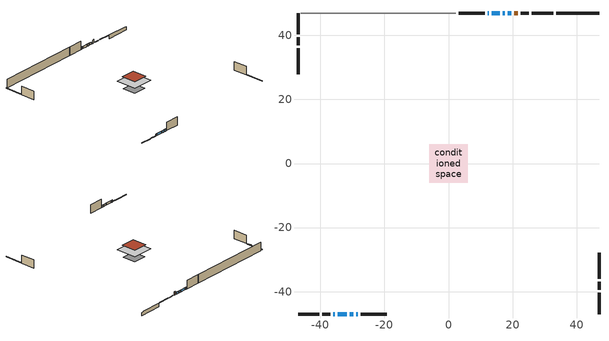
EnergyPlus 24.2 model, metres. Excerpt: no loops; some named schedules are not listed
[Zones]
conditioned space
 floor othersidecoefficients (Floor1 construction): -1.75,-1.75 -1.75,1.75 1.75,1.75 1.75,-1.75 z1.52
 floor adiabatic (AdiabaticFloorConstruction): -6.07,-6.07 -6.07,6.07 6.07,6.07 6.07,-6.07 z3.96
 floor foundation (Slab1 construction): -3.92,-3.92 -3.92,3.92 3.92,3.92 3.92,-3.92 z-0.61
 wall outside (RimJoist1 construction): 32.63,46.97 26,46.97 / -46.97,-46.97 -40.34,-46.97 / -46.97,46.97 -46.97,40.34 / 46.97,-46.97 46.97,-40.34 z1.52:1.82
 wall outside (RimJoist2 construction): 25.07,46.97 22.55,46.97 / -39.41,-46.97 -36.89,-46.97 / -46.97,39.41 -46.97,36.89 / 46.97,-39.41 46.97,-36.89 z1.52:1.82
 wall outside (AdiabaticWallConstruction 1): 21.62,46.97 20.58,46.97 z1.52:3.55
 wall outside (AdiabaticWallConstruction): -35.96,-46.97 -35.54,-46.97 / 19.65,46.97 18.46,46.97 / 17.53,46.97 16.95,46.97 / -34.61,-46.97 -31.7,-46.97 / -30.78,-46.97 -29.7,-46.97 / 16.03,46.97 13.48,46.97 / -28.78,-46.97 -28.3,-46.97 / 12.56,46.97 12.27,46.97 z1.52:2.74
 wall outside (Wall1 construction): 11.34,46.97 3.17,46.97 / -27.37,-46.97 -19.2,-46.97 / -46.97,35.96 -46.97,27.8 / 46.97,-35.96 46.97,-27.8 z1.52:6.4
 wall foundation (FoundationWall1 construction): 33.56,46.97,-0.61 33.56,46.97,1.52 45.63,46.97,1.52 45.63,46.97,1.26 46.97,46.97,1.26 46.97,46.97,-0.61
 wall adiabatic (Wall3 construction): 2.24,46.97 -46.04,46.97 z1.52:6.4
 window (WindowConstruction 6): -35.96,-46.97 -35.54,-46.97 z1.52:2.74
 window (WindowConstruction): 19.65,46.97 18.46,46.97 z1.52:2.74
 window (WindowConstruction 1): 17.53,46.97 16.96,46.97 z1.52:2.74
 window (WindowConstruction 2): -34.61,-46.97 -31.71,-46.97 z1.52:2.74
 window (WindowConstruction 3): -30.78,-46.97 -29.7,-46.97 z1.52:2.74
 window (WindowConstruction 4): 16.03,46.97 13.49,46.97 z1.52:2.74
 window (WindowConstruction 5): -28.78,-46.97 -28.3,-46.97 z1.52:2.74
 window (WindowConstruction 7): 12.56,46.97 12.27,46.97 z1.52:2.74
 door (Door): 21.62,46.97 20.58,46.97 z1.52:3.55
 ceiling adiabatic (AdiabaticFloorConstruction): 6.07,-6.07 6.07,6.07 -6.07,6.07 -6.07,-6.07 z3.96
 roof outside (Roof1 construction): -4.29,4.29 -4.29,-4.29 4.29,-4.29 4.29,4.29 z6.4
[Building]
Building 1: Terrain=Suburbs
[Site:Location]
Toronto City Centre_ON: Latitude {deg}=43.63; Longitude {deg}=-79.39; Time Zone {hr}=-5; Elevation {m}=77; Keep Site Location Information=Yes
[Site:GroundTemperature:Shallow]
5.01852, 3.26908, 3.12898, 3.95918, 7.29196, 10.6092, 13.4851, 15.3069, 15.4617, 13.9799, 11.1774, 7.9619
[Site:WaterMainsTemperature]
Calculation Method=Schedule; Temperature Schedule=mains temperature schedule
[Material] Roughness=Rough; Thermal Absorptance=0.9
Name | Thickness {m} | Conductivity {W/m-K} | Density {kg/m3} | Specific Heat {J/kg-K} | Solar Absorptance | Visible Absorptance
asphalt or fiberglass shingles | 0.00635 | 0.162714 | 1121.4 | 1465.45 | 0.4 | 0.4
concrete 4.0 in. | 0.1016 | 1.803125 | 2242.8 | 837.4 | 0.7 | 0.7
concrete 8.0 in. | 0.2032 | 1.803125 | 2242.8 | 837.4 | 0.7 | 0.7
door material | 0.04445 | 0.053851 | 512.64 | 1214.23 | 0.7 | 0.7
exterior vertical ins | 0.0454343 | 0.029427 | 32.04 | 1214.23 | 0.7 | 0.7
floor covering | 0.0127 | 0.0433444 | 54.468 | 1339.84 | 0.6 | 0.6
floor rigid ins; rim joist rigid ins; roof rigid ins | 0.051816 | 0.029427 | 32.04 | 1214.23 | 0.7 | 0.7
floor rigid ins 1; wall rigid ins | 0.512978 | 0.029427 | 32.04 | 1214.23 | 0.7 | 0.7
floor stud and cavity | 0.1397 | 0.529281 | 92.3553 | 1139.71 | 0.7 | 0.7
floor stud and cavity 1 | 0.1397 | 1.75129 | 37.0049 | 1207.88 | 0.7 | 0.7
furniture material conditioned space 1 | 0.1524 | 0.115458 | 640.8 | 1214.23 | 0.6 | 0.6
gypsum board | 0.0127 | 0.160291 | 801 | 837.4 | 0.6 | 0.6
gypsum board 1 | 0.0127 | 0.160291 | 801 | 837.4 | 0.7 | 0.7
osb sheathing 0.5 in. | 0.0127 | 0.115458 | 512.64 | 1214.23 | 0.7 | 0.7
osb sheathing 0.5 in. 1 | 0.0127 | 0.115458 | 512.64 | 1214.23 | 0.4 | 0.4
osb sheathing 0.75 in. | 0.01905 | 0.115458 | 512.64 | 1214.23 | 0.7 | 0.7
osb sheathing 2.0 in. | 0.0508 | 0.115458 | 512.64 | 1214.23 | 0.7 | 0.7
rim joist stud and cavity | 0.0508 | 0.0451784 | 125.044 | 1163.47 | 0.6 | 0.6
rim joist stud and cavity 1 | 0.0508 | 0.0405436 | 125.044 | 1163.47 | 0.6 | 0.6
roof stud and cavity | 0.2032 | 0.1762 | 78.34581 | 1123.46 | 0.7 | 0.7
wall stud and cavity | 0.1397 | 0.0812061 | 139.0536 | 1170.24 | 0.7 | 0.7
wall stud and cavity 1 | 0.1397 | 0.0741794 | 139.0536 | 1170.24 | 0.7 | 0.7
wall stud and cavity 2 | 0.0889 | 0.380278 | 52.3479 | 1209.89 | 0.7 | 0.7
wall stud and cavity 3 | 0.0889 | 0.391764 | 83.0341 | 1211.67 | 0.7 | 0.7
wood siding | 0.0254 | 0.102417 | 544.68 | 1172.36 | 0.4 | 0.4
wood siding 1; wood siding 2; wood siding 3 | 0.0254 | 0.102417 | 544.68 | 1172.36 | 0.7 | 0.7
[WindowMaterial:SimpleGlazingSystem]
Name | U-Factor {W/m2-K} | Solar Heat Gain Coefficient
WindowMaterial | 3.28927 | 0.56
WindowMaterial 1 | 3.267689 | 0.49
WindowMaterial 2 | 3.27961 | 0.65
WindowMaterial 3 | 3.2745 | 0.59
WindowMaterial 4 | 3.28927 | 0.62
WindowMaterial 5 | 3.26371 | 0.49
WindowMaterial 6 | 6.972584 | 0.66
WindowMaterial 7 | 3.247816 | 0.44
[Construction]
AdiabaticFloorConstruction: floor stud and cavity 1, floor rigid ins 1, osb sheathing 0.75 in., floor covering
AdiabaticWallConstruction: wood siding 2, wall rigid ins, wall stud and cavity 2, gypsum board
AdiabaticWallConstruction 1: wood siding 3, wall rigid ins, wall stud and cavity 2, gypsum board
Door: door material
Floor1 construction: floor stud and cavity, floor rigid ins, osb sheathing 0.75 in., floor covering
FoundationWall1 construction: concrete 8.0 in., gypsum board 1
furniture construction conditioned space 1: furniture material conditioned space 1
PartitionWallConstruction: gypsum board, wall stud and cavity 3, gypsum board
RimJoist1 construction: wood siding 1, osb sheathing 2.0 in., rim joist stud and cavity
RimJoist2 construction: wood siding 1, rim joist rigid ins, osb sheathing 2.0 in., rim joist stud and cavity 1
Roof1 construction: asphalt or fiberglass shingles, roof rigid ins, osb sheathing 0.75 in., roof stud and cavity, gypsum board
Slab1 construction: concrete 4.0 in.
Wall1 construction: wood siding, osb sheathing 0.5 in., wall stud and cavity, gypsum board
Wall3 construction: osb sheathing 0.5 in. 1, wall stud and cavity 1, gypsum board
WindowConstruction: WindowMaterial
WindowConstruction 1: WindowMaterial 1
WindowConstruction 2: WindowMaterial 2
WindowConstruction 3: WindowMaterial 3
WindowConstruction 4: WindowMaterial 4
WindowConstruction 5: WindowMaterial 5
WindowConstruction 6: WindowMaterial 6
WindowConstruction 7: WindowMaterial 7
[Zone]
conditioned space: Multiplier=1; Volume {m3}=522.5; Part of Total Floor Area=Yes
[Space]
conditioned space 1: Zone=conditioned space; Volume {m3}=522.5
[SurfaceProperty:OtherSideCoefficients]
other non-freezing space: Combined Convective/Radiative Film Coefficient {W/m2-K}=8.35; Constant Temperature Coefficient=1; External Dry-Bulb Temperature Coefficient=0; Ground Temperature Coefficient=0; Wind Speed Coefficient=0; Zone Air Temperature Coefficient=0; Constant Temperature Schedule=other non-freezing space; Previous Other Side Temperature Coefficient=0
[SurfaceProperty:ExposedFoundationPerimeter]
Slab1: Exposed Perimeter Calculation Method=TotalExposedPerimeter; Total Exposed Perimeter {m}=13.411
[InternalMass] Zone or ZoneList=conditioned space; Space or SpaceList=conditioned space 1
Name | Construction | Surface Area {m2}
furniture mass conditioned space 1 | furniture construction conditioned space 1 | 88.3123
partition wall mass | PartitionWallConstruction | 220.781
[Lights]
interior lighting: Zone or ZoneList or Space or SpaceList=conditioned space 1; Schedule=interior lighting schedule; Design Level Calculation Method=LightingLevel; Lighting Level {W}=343.2; Return Air Fraction=0; Fraction Radiant=0.6; Fraction Visible=0.2; Fraction Replaceable=1
[People]
occupants: Zone or ZoneList or Space or SpaceList=conditioned space 1; Number of People Schedule=occupants schedule; Number of People Calculation Method=People; Number of People=3; Fraction Radiant=0.314171; Sensible Heat Fraction=0.56303; Activity Level Schedule=occupants activity schedule; Carbon Dioxide Generation Rate {m3/s-W}=0; Enable ASHRAE 55 Comfort Warnings=No; Mean Radiant Temperature Calculation Type=EnclosureAveraged
[ElectricEquipment] Zone or ZoneList or Space or SpaceList=conditioned space 1; Design Level Calculation Method=EquipmentLevel
Name | Schedule | Design Level {W} | Fraction Latent | Fraction Radiant | Fraction Lost
clothes dryer | clothes dryer schedule | 140.772 | 0.015 | 0.081 | 0.85
clothes washer | clothes washer schedule | 32.1985 | 0.03 | 0.162 | 0.7
cooking range | cooking range schedule | 208.969 | 0.08 | 0.432 | 0.2
dishwasher | dishwasher schedule | 66.8632 | 0.3 | 0.18 | 0.4
fridge | fridge schedule | 72.9452 | 0 | 0.6 | 0
mech vent bath fan 0 | mech vent bath fan 0 schedule | 50.2 | 0 | 0 | 1
mech vent bath fan 1 | mech vent bath fan 1 schedule | 50.2 | 0 | 0 | 1
mech vent house fan | mech vent house fan schedule | 0 | 0 | 0 | 1
mech vent house fan cfis | mech vent house fan cfis schedule | 0 | 0 | 0 | 0
mech vent range fan 0 | mech vent range fan 0 schedule | 57 | 0 | 0 | 1
misc plug loads | misc plug loads schedule | 494.7 | 0.045 | 0.513 | 0.1
whole house fan | Always On Discrete | 0 | 0 | 0 | 1
[OtherEquipment] Zone or ZoneList or Space or SpaceList=conditioned space 1; Design Level Calculation Method=EquipmentLevel
Name | Fuel Type | Schedule | Design Level {W} | Fraction Latent | Fraction Radiant | Fraction Lost
clothes dryer 1 | Electricity | clothes dryer schedule | 0 | 0.015 | 0.081 | 0.85
cooking range 1 | Electricity | cooking range schedule | 0 | 0.08 | 0.432 | 0.2
general water use latent | None | general water use schedule | 59.3978 | 1 | 0 | 0
general water use sensible | None | general water use schedule | -58.539 | 0 | 0.6 | 0
mech vent house fan latent load | None | Always On Discrete | 0 | 1 | 0 | 0
mech vent house fan sensible load | None | Always On Discrete | 0 | 0 | 0 | 0
water heater energy adjustment1 | NaturalGas | Always On Discrete | 0.01 | 0 | 0 | 1
[ZoneInfiltration:DesignFlowRate] Zone or ZoneList or Space or SpaceList=conditioned space 1; Schedule=Always On Discrete; Design Flow Rate Calculation Method=Flow/Zone; Design Flow Rate {m3/s}=0
infil flow; natural vent flow; whole house fan flow
[AvailabilityManager:Scheduled]
central ac and furnace airloop Availability Manager: Schedule=Always On Discrete
[Foundation:Kiva]
Foundation Kiva 1: Initial Indoor Air Temperature {C}=18; Wall Height Above Grade {m}=1.52001; Wall Depth Below Slab {m}=0.2032; Custom Block Material Name 1=exterior vertical ins; Custom Block Depth 1 {m}=2.13; Custom Block X Position 1 {m}=0.2159; Custom Block Z Position 1 {m}=0
[Foundation:Kiva:Settings]
Soil Conductivity {W/m-K}=0.849921; Soil Density {kg/m3}=1842.3; Soil Specific Heat {J/kg-K}=418.7; Ground Solar Absorptivity=0.9; Ground Thermal Absorptivity=0.9; Ground Surface Roughness {m}=0.03; Far-Field Width {m}=40; Deep-Ground Boundary Condition=ZeroFlux; Deep-Ground Depth {m}=40; Minimum Cell Dimension {m}=0.2; Maximum Cell Growth Coefficient=3; Simulation Timestep=Timestep
[Exterior:Lights]
exterior lighting: Schedule=exterior lighting schedule; Design Level {W}=75.6
[EnergyManagementSystem:GlobalVariable]
central_ac_and_furnace_airloop_Fan_RTF
infil_program_Qfan
infil_program_Qinf
natural_vent_program_Qnv
natural_vent_program_Qwhf
[EnergyManagementSystem:Sensor]
Name | Output:Variable or Output:Meter Index Key | Output:Variable or Output:Meter
airflow_gain | infil flow | Infiltration Sensible Heat Gain Energy
airflow_gain_1 | natural vent flow | Infiltration Sensible Heat Gain Energy
airflow_gain_2 | whole house fan flow | Infiltration Sensible Heat Gain Energy
airflow_loss | infil flow | Infiltration Sensible Heat Loss Energy
airflow_loss_1 | natural vent flow | Infiltration Sensible Heat Loss Energy
airflow_loss_2 | whole house fan flow | Infiltration Sensible Heat Loss Energy
clg_load_cond |  | Cooling:EnergyTransfer:Zone:CONDITIONED SPACE
clg_sp_s; clg_sp_s_1 | cooling setpoint | Schedule Value
clothes_dryer_exhaust_0_sch_s | clothes dryer exhaust 0 schedule | Schedule Value
cool_season | cooling season schedule | Schedule Value
htg_load_cond |  | Heating:EnergyTransfer:Zone:CONDITIONED SPACE
htg_sp_s; htg_sp_s_1 | heating setpoint | Schedule Value
ig_ee_conv | clothes dryer | Electric Equipment Convective Heating Energy
ig_ee_conv_2 | cooking range | Electric Equipment Convective Heating Energy
ig_ee_conv_4 | fridge | Electric Equipment Convective Heating Energy
ig_ee_conv_5 | misc plug loads | Electric Equipment Convective Heating Energy
ig_ee_conv_6 | whole house fan | Electric Equipment Convective Heating Energy
ig_ee_rad | clothes dryer | Electric Equipment Radiant Heating Energy
ig_ee_rad_2 | cooking range | Electric Equipment Radiant Heating Energy
ig_ee_rad_4 | fridge | Electric Equipment Radiant Heating Energy
ig_ee_rad_5 | misc plug loads | Electric Equipment Radiant Heating Energy
ig_ee_rad_6 | whole house fan | Electric Equipment Radiant Heating Energy
ig_lgt_conv | interior lighting | Lights Convective Heating Energy
ig_lgt_rad | interior lighting | Lights Radiant Heating Energy
ig_lgt_vis | interior lighting | Lights Visible Radiation Heating Energy
ig_oe_conv | clothes dryer 1 | Other Equipment Convective Heating Energy
ig_oe_conv_1 | cooking range 1 | Other Equipment Convective Heating Energy
ig_oe_conv_2 | general water use latent | Other Equipment Convective Heating Energy
ig_oe_conv_3 | general water use sensible | Other Equipment Convective Heating Energy
ig_oe_conv_4 | water heater energy adjustment1 | Other Equipment Convective Heating Energy
ig_oe_rad | clothes dryer 1 | Other Equipment Radiant Heating Energy
ig_oe_rad_1 | cooking range 1 | Other Equipment Radiant Heating Energy
ig_oe_rad_2 | general water use latent | Other Equipment Radiant Heating Energy
ig_oe_rad_3 | general water use sensible | Other Equipment Radiant Heating Energy
ig_oe_rad_4 | water heater energy adjustment1 | Other Equipment Radiant Heating Energy
ig_ppl_conv | occupants | People Convective Heating Energy
ig_ppl_rad | occupants | People Radiant Heating Energy
im_conv | furniture mass conditioned space 1 | Surface Inside Face Convection Heat Gain Energy
im_conv_1 | partition wall mass | Surface Inside Face Convection Heat Gain Energy
im_ig | furniture mass conditioned space 1 | Surface Inside Face Internal Gains Radiation Heat Gain Energy
im_ig_1 | partition wall mass | Surface Inside Face Internal Gains Radiation Heat Gain Energy
im_lgt | furniture mass conditioned space 1 | Surface Inside Face Lights Radiation Heat Gain Energy
im_lgt_1 | partition wall mass | Surface Inside Face Lights Radiation Heat Gain Energy
im_sol | furniture mass conditioned space 1 | Surface Inside Face Solar Radiation Heat Gain Energy
im_sol_1 | partition wall mass | Surface Inside Face Solar Radiation Heat Gain Energy
im_surf | furniture mass conditioned space 1 | Surface Inside Face Net Surface Thermal Radiation Heat Gain Energy
im_surf_1 | partition wall mass | Surface Inside Face Net Surface Thermal Radiation Heat Gain Energy
mech_vent_bath_fan_0_sch_s | mech vent bath fan 0 schedule | Schedule Value
mech_vent_bath_fan_1_sch_s | mech vent bath fan 1 schedule | Schedule Value
mech_vent_range_fan_0_sch_s | mech vent range fan 0 schedule | Schedule Value
mv_conv | mech vent bath fan 0 | Electric Equipment Convective Heating Energy
mv_conv_1 | mech vent bath fan 1 | Electric Equipment Convective Heating Energy
mv_conv_2 | mech vent house fan | Electric Equipment Convective Heating Energy
mv_conv_3 | mech vent house fan cfis | Electric Equipment Convective Heating Energy
mv_conv_4 | mech vent range fan 0 | Electric Equipment Convective Heating Energy
mv_conv_5 | mech vent house fan latent load | Other Equipment Convective Heating Energy
mv_conv_6 | mech vent house fan sensible load | Other Equipment Convective Heating Energy
mv_rad | mech vent bath fan 0 | Electric Equipment Radiant Heating Energy
mv_rad_1 | mech vent bath fan 1 | Electric Equipment Radiant Heating Energy
mv_rad_2 | mech vent house fan | Electric Equipment Radiant Heating Energy
mv_rad_3 | mech vent house fan cfis | Electric Equipment Radiant Heating Energy
mv_rad_4 | mech vent range fan 0 | Electric Equipment Radiant Heating Energy
mv_rad_5 | mech vent house fan latent load | Other Equipment Radiant Heating Energy
mv_rad_6 | mech vent house fan sensible load | Other Equipment Radiant Heating Energy
natural_vent_s | natural vent schedule | Schedule Value
oa_temp |  | Site Outdoor Air Drybulb Temperature
out_pb_s |  | Site Outdoor Air Barometric Pressure
out_wt_s |  | Site Outdoor Air Humidity Ratio
site_vw_s |  | Site Wind Speed
ss_back_out | Window1 | Surface Window Shortwave from Zone Back Out Window Heat Transfer Rate
ss_back_out_1 | Window2 | Surface Window Shortwave from Zone Back Out Window Heat Transfer Rate
ss_back_out_2 | Window3 | Surface Window Shortwave from Zone Back Out Window Heat Transfer Rate
ss_back_out_3 | Window4 | Surface Window Shortwave from Zone Back Out Window Heat Transfer Rate
ss_back_out_4 | Window5 | Surface Window Shortwave from Zone Back Out Window Heat Transfer Rate
ss_back_out_5 | Window6 | Surface Window Shortwave from Zone Back Out Window Heat Transfer Rate
ss_back_out_6 | Window7 | Surface Window Shortwave from Zone Back Out Window Heat Transfer Rate
ss_back_out_7 | Window8 | Surface Window Shortwave from Zone Back Out Window Heat Transfer Rate
ss_conv | Door1 | Surface Inside Face Convection Heat Gain Energy
ss_conv_1 | Window1 | Surface Inside Face Convection Heat Gain Energy
ss_conv_2 | Window2 | Surface Inside Face Convection Heat Gain Energy
ss_conv_3 | Window3 | Surface Inside Face Convection Heat Gain Energy
ss_conv_4 | Window4 | Surface Inside Face Convection Heat Gain Energy
ss_conv_5 | Window5 | Surface Inside Face Convection Heat Gain Energy
ss_conv_6 | Window6 | Surface Inside Face Convection Heat Gain Energy
ss_conv_7 | Window7 | Surface Inside Face Convection Heat Gain Energy
ss_conv_8 | Window8 | Surface Inside Face Convection Heat Gain Energy
ss_ig | Door1 | Surface Inside Face Internal Gains Radiation Heat Gain Energy
ss_ig_1 | Window1 | Surface Inside Face Internal Gains Radiation Heat Gain Energy
ss_ig_2 | Window2 | Surface Inside Face Internal Gains Radiation Heat Gain Energy
ss_ig_3 | Window3 | Surface Inside Face Internal Gains Radiation Heat Gain Energy
ss_ig_4 | Window4 | Surface Inside Face Internal Gains Radiation Heat Gain Energy
ss_ig_5 | Window5 | Surface Inside Face Internal Gains Radiation Heat Gain Energy
ss_ig_6 | Window6 | Surface Inside Face Internal Gains Radiation Heat Gain Energy
ss_ig_7 | Window7 | Surface Inside Face Internal Gains Radiation Heat Gain Energy
ss_ig_8 | Window8 | Surface Inside Face Internal Gains Radiation Heat Gain Energy
ss_lgt | Door1 | Surface Inside Face Lights Radiation Heat Gain Energy
ss_sol | Door1 | Surface Inside Face Solar Radiation Heat Gain Energy
ss_surf | Door1 | Surface Inside Face Net Surface Thermal Radiation Heat Gain Energy
ss_surf_1 | Window1 | Surface Inside Face Net Surface Thermal Radiation Heat Gain Energy
ss_surf_2 | Window2 | Surface Inside Face Net Surface Thermal Radiation Heat Gain Energy
ss_surf_3 | Window3 | Surface Inside Face Net Surface Thermal Radiation Heat Gain Energy
ss_surf_4 | Window4 | Surface Inside Face Net Surface Thermal Radiation Heat Gain Energy
ss_surf_5 | Window5 | Surface Inside Face Net Surface Thermal Radiation Heat Gain Energy
ss_surf_6 | Window6 | Surface Inside Face Net Surface Thermal Radiation Heat Gain Energy
ss_surf_7 | Window7 | Surface Inside Face Net Surface Thermal Radiation Heat Gain Energy
ss_surf_8 | Window8 | Surface Inside Face Net Surface Thermal Radiation Heat Gain Energy
ss_trans_in | Window1 | Surface Window Transmitted Solar Radiation Rate
ss_trans_in_1 | Window2 | Surface Window Transmitted Solar Radiation Rate
ss_trans_in_2 | Window3 | Surface Window Transmitted Solar Radiation Rate
ss_trans_in_3 | Window4 | Surface Window Transmitted Solar Radiation Rate
ss_trans_in_4 | Window5 | Surface Window Transmitted Solar Radiation Rate
ss_trans_in_5 | Window6 | Surface Window Transmitted Solar Radiation Rate
ss_trans_in_6 | Window7 | Surface Window Transmitted Solar Radiation Rate
ss_trans_in_7 | Window8 | Surface Window Transmitted Solar Radiation Rate
ss_trans_out | Window1 | Surface Inside Face Initial Transmitted Diffuse Transmitted Out Window Solar Radiation Rate
ss_trans_out_1 | Window2 | Surface Inside Face Initial Transmitted Diffuse Transmitted Out Window Solar Radiation Rate
ss_trans_out_2 | Window3 | Surface Inside Face Initial Transmitted Diffuse Transmitted Out Window Solar Radiation Rate
ss_trans_out_3 | Window4 | Surface Inside Face Initial Transmitted Diffuse Transmitted Out Window Solar Radiation Rate
ss_trans_out_4 | Window5 | Surface Inside Face Initial Transmitted Diffuse Transmitted Out Window Solar Radiation Rate
ss_trans_out_5 | Window6 | Surface Inside Face Initial Transmitted Diffuse Transmitted Out Window Solar Radiation Rate
ss_trans_out_6 | Window7 | Surface Inside Face Initial Transmitted Diffuse Transmitted Out Window Solar Radiation Rate
ss_trans_out_7 | Window8 | Surface Inside Face Initial Transmitted Diffuse Transmitted Out Window Solar Radiation Rate
s_conv | Floor1 | Surface Inside Face Convection Heat Gain Energy
s_conv_1 | FoundationWall1 | Surface Inside Face Convection Heat Gain Energy
s_conv_10 | RimJoist2:270 | Surface Inside Face Convection Heat Gain Energy
s_conv_11 | RimJoist2:90 | Surface Inside Face Convection Heat Gain Energy
s_conv_12 | Roof1 | Surface Inside Face Convection Heat Gain Energy
s_conv_13 | Slab1 | Surface Inside Face Convection Heat Gain Energy
s_conv_14 | Wall1:0 | Surface Inside Face Convection Heat Gain Energy
s_conv_15 | Wall1:180 | Surface Inside Face Convection Heat Gain Energy
s_conv_16 | Wall1:270 | Surface Inside Face Convection Heat Gain Energy
s_conv_17 | Wall1:90 | Surface Inside Face Convection Heat Gain Energy
s_conv_18 | Wall3 | Surface Inside Face Convection Heat Gain Energy
s_conv_2 | inferred conditioned ceiling | Surface Inside Face Convection Heat Gain Energy
s_conv_3 | inferred conditioned floor | Surface Inside Face Convection Heat Gain Energy
s_conv_4 | RimJoist1:0 | Surface Inside Face Convection Heat Gain Energy
s_conv_5 | RimJoist1:180 | Surface Inside Face Convection Heat Gain Energy
s_conv_6 | RimJoist1:270 | Surface Inside Face Convection Heat Gain Energy
s_conv_7 | RimJoist1:90 | Surface Inside Face Convection Heat Gain Energy
s_conv_8 | RimJoist2:0 | Surface Inside Face Convection Heat Gain Energy
s_conv_9 | RimJoist2:180 | Surface Inside Face Convection Heat Gain Energy
s_ig | Floor1 | Surface Inside Face Internal Gains Radiation Heat Gain Energy
s_ig_1 | FoundationWall1 | Surface Inside Face Internal Gains Radiation Heat Gain Energy
s_ig_10 | RimJoist2:270 | Surface Inside Face Internal Gains Radiation Heat Gain Energy
s_ig_11 | RimJoist2:90 | Surface Inside Face Internal Gains Radiation Heat Gain Energy
s_ig_12 | Roof1 | Surface Inside Face Internal Gains Radiation Heat Gain Energy
s_ig_13 | Slab1 | Surface Inside Face Internal Gains Radiation Heat Gain Energy
s_ig_14 | Wall1:0 | Surface Inside Face Internal Gains Radiation Heat Gain Energy
s_ig_15 | Wall1:180 | Surface Inside Face Internal Gains Radiation Heat Gain Energy
s_ig_16 | Wall1:270 | Surface Inside Face Internal Gains Radiation Heat Gain Energy
s_ig_17 | Wall1:90 | Surface Inside Face Internal Gains Radiation Heat Gain Energy
s_ig_18 | Wall3 | Surface Inside Face Internal Gains Radiation Heat Gain Energy
s_ig_2 | inferred conditioned ceiling | Surface Inside Face Internal Gains Radiation Heat Gain Energy
s_ig_3 | inferred conditioned floor | Surface Inside Face Internal Gains Radiation Heat Gain Energy
s_ig_4 | RimJoist1:0 | Surface Inside Face Internal Gains Radiation Heat Gain Energy
s_ig_5 | RimJoist1:180 | Surface Inside Face Internal Gains Radiation Heat Gain Energy
s_ig_6 | RimJoist1:270 | Surface Inside Face Internal Gains Radiation Heat Gain Energy
s_ig_7 | RimJoist1:90 | Surface Inside Face Internal Gains Radiation Heat Gain Energy
s_ig_8 | RimJoist2:0 | Surface Inside Face Internal Gains Radiation Heat Gain Energy
s_ig_9 | RimJoist2:180 | Surface Inside Face Internal Gains Radiation Heat Gain Energy
s_lgt | Floor1 | Surface Inside Face Lights Radiation Heat Gain Energy
s_lgt_1 | FoundationWall1 | Surface Inside Face Lights Radiation Heat Gain Energy
s_lgt_10 | RimJoist2:270 | Surface Inside Face Lights Radiation Heat Gain Energy
s_lgt_11 | RimJoist2:90 | Surface Inside Face Lights Radiation Heat Gain Energy
s_lgt_12 | Roof1 | Surface Inside Face Lights Radiation Heat Gain Energy
s_lgt_13 | Slab1 | Surface Inside Face Lights Radiation Heat Gain Energy
s_lgt_14 | Wall1:0 | Surface Inside Face Lights Radiation Heat Gain Energy
s_lgt_15 | Wall1:180 | Surface Inside Face Lights Radiation Heat Gain Energy
s_lgt_16 | Wall1:270 | Surface Inside Face Lights Radiation Heat Gain Energy
s_lgt_17 | Wall1:90 | Surface Inside Face Lights Radiation Heat Gain Energy
s_lgt_18 | Wall3 | Surface Inside Face Lights Radiation Heat Gain Energy
s_lgt_2 | inferred conditioned ceiling | Surface Inside Face Lights Radiation Heat Gain Energy
s_lgt_3 | inferred conditioned floor | Surface Inside Face Lights Radiation Heat Gain Energy
s_lgt_4 | RimJoist1:0 | Surface Inside Face Lights Radiation Heat Gain Energy
s_lgt_5 | RimJoist1:180 | Surface Inside Face Lights Radiation Heat Gain Energy
s_lgt_6 | RimJoist1:270 | Surface Inside Face Lights Radiation Heat Gain Energy
s_lgt_7 | RimJoist1:90 | Surface Inside Face Lights Radiation Heat Gain Energy
s_lgt_8 | RimJoist2:0 | Surface Inside Face Lights Radiation Heat Gain Energy
s_lgt_9 | RimJoist2:180 | Surface Inside Face Lights Radiation Heat Gain Energy
s_sol | Floor1 | Surface Inside Face Solar Radiation Heat Gain Energy
s_sol_1 | FoundationWall1 | Surface Inside Face Solar Radiation Heat Gain Energy
s_sol_10 | RimJoist2:270 | Surface Inside Face Solar Radiation Heat Gain Energy
s_sol_11 | RimJoist2:90 | Surface Inside Face Solar Radiation Heat Gain Energy
s_sol_12 | Roof1 | Surface Inside Face Solar Radiation Heat Gain Energy
s_sol_13 | Slab1 | Surface Inside Face Solar Radiation Heat Gain Energy
s_sol_14 | Wall1:0 | Surface Inside Face Solar Radiation Heat Gain Energy
s_sol_15 | Wall1:180 | Surface Inside Face Solar Radiation Heat Gain Energy
s_sol_16 | Wall1:270 | Surface Inside Face Solar Radiation Heat Gain Energy
